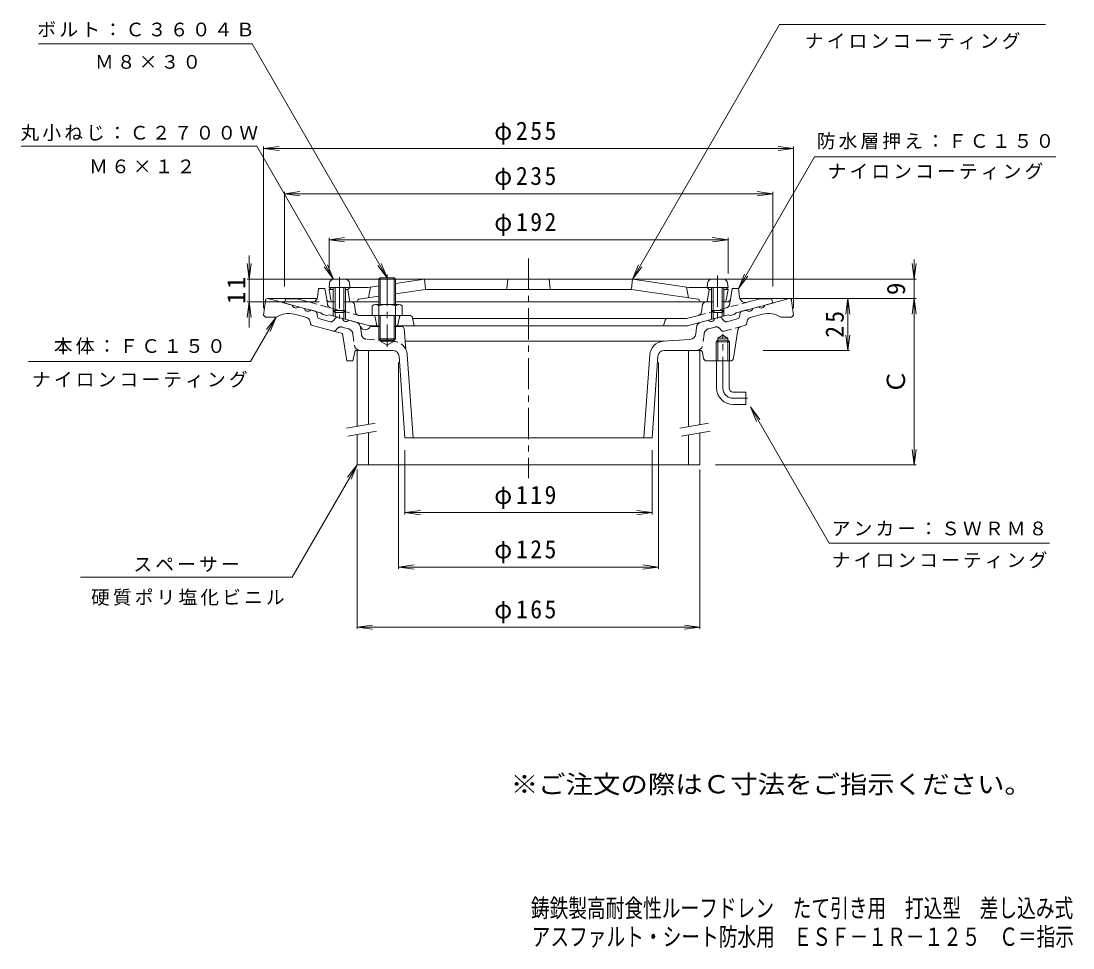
# Model space of a CAD drawing. Units: millimetres, scale not verified. Extents: x -284 to 222, y -346 to 350.
# Drawn here: x -284 to 222, y -346 to 100 of the extents above; entities that cross this region are included whole.
import ezdxf
from ezdxf.enums import TextEntityAlignment as Align

# ---------------------------------------------------------------- set-up
doc = ezdxf.new("R2010")
doc.units = ezdxf.units.MM
doc.header["$LTSCALE"] = 3
doc.linetypes.add('CHAIN1', pattern=[8, 5, -1, 1, -1])
doc.linetypes.add('DASHED1', pattern=[1.8, 1.2, -0.6])
for name, color, linetype, lineweight in [('0-0', 3, 'Continuous', 9), ('0-1', 2, 'Continuous', 9), ('0-2', 6, 'Continuous', 5), ('0-3', 4, 'Continuous', 9), ('0-4', 7, 'Continuous', 9), ('0-5', 7, 'Continuous', 9), ('0-A', 4, 'Continuous', 9)]:
    doc.layers.add(name, color=color, linetype=linetype, lineweight=lineweight)
doc.layers.add('F-4', color=2, linetype='Continuous')
doc.layers.add('F-5', color=2, linetype='Continuous')
doc.styles.add('ＭＳ ゴシック', font='')
doc.styles.get('ＭＳ ゴシック').set_extended_font_data('MS Gothic')

msp = doc.modelspace()

# ---------------------------------------------------------------- linework, layer by layer
at = {"layer": '0-0', "linetype": 'CHAIN1'}
for p, q in [((-40.036, -13.951), (-40.036, -119.814)), ((53.464, -76.301), (53.464, -50.276)), ((58.464, -81.301), (65.308, -81.301))]:
    msp.add_line(p, q, dxfattribs=at)
at = {"layer": '0-0'}
for p, q in [((-166.646, -34.177), (-167.536, -41.301)), ((-165.653, -33.301), (-142.028, -33.301)), ((-165.536, -33.301), (-153.68, -36.478)), ((85.581, -33.301), (61.956, -33.301)), ((85.464, -33.301), (73.608, -36.478)), ((86.573, -34.177), (87.464, -41.301)), ((-150.783, -37.254), (-147.885, -38.03)), ((-142.686, -39.423), (-144.987, -38.807)), ((-141.965, -40.189), (-141.603, -41.961)), ((61.893, -40.189), (61.53, -41.961)), ((62.614, -39.423), (64.915, -38.807)), ((70.71, -37.254), (67.813, -38.03)), ((-166.536, -42.301), (-167.536, -41.301)), ((-166.536, -42.301), (-161.536, -42.301)), ((-146.706, -42.487), (-152.677, -40.887)), ((-145.026, -45.185), (-145.265, -44.018)), ((-140.521, -43.109), (-135.551, -44.441)), ((-132.84, -42.634), (-134.04, -43.988)), ((-129.532, -42.948), (-131.833, -42.332)), ((-123.069, -44.68), (-126.634, -43.724)), ((42.996, -44.68), (46.562, -43.724)), ((49.46, -42.948), (51.761, -42.332)), ((52.768, -42.634), (53.968, -43.988)), ((60.449, -43.109), (55.479, -44.441)), ((64.954, -45.185), (65.192, -44.018)), ((66.634, -42.487), (72.605, -40.887)), ((86.464, -42.301), (81.464, -42.301)), ((86.464, -42.301), (87.464, -41.301)), ((-129.536, -50.194), (-143.944, -46.333)), ((-129.536, -50.194), (-127.536, -63.301)), ((-118.536, -48.301), (-118.64, -48.301)), ((-111.36, -46.801), (-116.245, -46.801)), ((-100.95, -46.801), (-104.713, -46.801)), ((-99.954, -47.711), (-99.036, -57.861)), ((40.41, -50.352), (40.795, -47.212)), ((58.66, -62.03), (60.765, -48.402)), ((62.224, -46.775), (63.872, -46.333)), ((-111.36, -53.801), (-111.36, -52.801)), ((-111.36, -53.801), (-104.713, -53.801)), ((-111.36, -53.801), (-108.036, -55.72)), ((-104.713, -53.801), (-108.036, -55.72)), ((-104.713, -52.801), (-104.713, -53.801)), ((25.289, -53.86), (-99.398, -53.86)), ((37.641, -52.979), (24.8, -53.877)), ((50.289, -54.101), (51.104, -53.301)), ((50.289, -54.101), (56.639, -54.101)), ((50.289, -63.301), (50.289, -54.101)), ((51.104, -52.301), (53.464, -50.938)), ((51.104, -63.301), (51.104, -52.301)), ((51.104, -53.301), (55.824, -53.301)), ((55.824, -63.301), (55.824, -52.301)), ((55.824, -53.301), (56.639, -54.101)), ((56.639, -63.301), (56.639, -54.101)), ((-123.536, -58.301), (-124.536, -63.301)), ((-105.329, -58.301), (-123.536, -58.301)), ((-98.379, -60.361), (-95.526, -100.301)), ((18.306, -60.361), (15.454, -100.301)), ((25.257, -58.301), (42.464, -58.301)), ((44.223, -62.095), (43.625, -59.105)), ((-127.536, -63.301), (-124.536, -63.301)), ((-102.337, -61.087), (-99.536, -100.301)), ((22.265, -61.087), (19.464, -100.301)), ((45.694, -63.301), (57.178, -63.301)), ((50.464, -76.301), (50.464, -63.301)), ((56.464, -76.301), (56.464, -63.301)), ((58.464, -78.301), (64.464, -78.301)), ((64.464, -78.301), (64.464, -84.301)), ((58.464, -84.301), (64.464, -84.301)), ((-99.536, -100.301), (19.464, -100.301))]:
    msp.add_line(p, q, dxfattribs=at)
at = {"layer": '0-0', "linetype": 'DASHED1'}
for p, q in [((-132.688, -48.491), (-131.897, -47.6)), ((-126.71, -47.845), (-129.883, -46.995)), ((-124.509, -50.377), (-123.859, -55.666)), ((-120.482, -50.352), (-120.868, -47.212)), ((44.437, -50.377), (43.787, -55.666)), ((46.638, -47.845), (49.811, -46.995)), ((52.615, -48.491), (51.825, -47.6)), ((54.126, -48.945), (62.224, -46.775)), ((-117.714, -52.979), (-104.873, -53.877))]:
    msp.add_line(p, q, dxfattribs=at)
at = {"layer": '0-0'}
msp.add_lwpolyline([(51.104, -52.301), (55.824, -52.301), (53.464, -50.938)], dxfattribs=at)
for centre, radius, start, end in [((-165.653, -34.301), 1, 90, 172.87567), ((85.581, -34.301), 1, 7.12427, 90), ((-152.07, -36.262), 1.625, 187.61929, 322.3797), ((-146.274, -37.815), 1.625, 187.62059, 322.37891), ((-142.945, -40.389), 1, 11.56642, 75.00078), ((62.873, -40.389), 1, 104.99922, 168.43358), ((66.202, -37.815), 1.625, 217.62109, 352.37941), ((71.997, -36.262), 1.625, 217.6203, 352.38071), ((-155.524, -51.513), 11, 74.99968, 123.12976), ((-147.224, -44.419), 2, 11.56621, 75.0005), ((-143.556, -44.884), 1.5, 191.56628, 255.00128), ((-140.133, -41.66), 1.5, 191.5649, 254.99991), ((-135.163, -42.992), 1.5, 254.99991, 318.43558), ((-132.092, -43.297), 1, 75.00023, 138.43498), ((-127.922, -42.733), 1.625, 187.62059, 322.38074), ((-123.845, -47.578), 3, 18.84808, 74.99991), ((43.773, -47.578), 3, 105.00009, 172.99957), ((47.849, -42.733), 1.625, 217.61926, 352.37941), ((52.02, -43.297), 1, 41.56502, 104.99977), ((55.09, -42.992), 1.5, 221.56442, 285.00009), ((60.061, -41.66), 1.5, 285.00009, 348.4351), ((63.484, -44.884), 1.5, 284.99872, 348.43372), ((67.152, -44.419), 2, 104.9995, 168.43379), ((75.452, -51.513), 11, 56.87024, 105.00032), ((-118.64, -45.801), 2.5, 198.84785, 270), ((-118.536, -45.801), 2.5, 270, 336.42221), ((-100.95, -47.801), 1, 5.16824, 90), ((37.432, -49.986), 3, 273.99982, 352.99992), ((62.741, -48.707), 2, 104.99847, 171.22101), ((25.289, -60.86), 7, 94.00002, 175.9144), ((-105.329, -61.301), 3, 4.0856, 90), ((-105.361, -60.86), 7, 4.0856, 25.37045), ((25.257, -61.301), 3, 90, 175.91445), ((42.644, -59.301), 1, 11.30994, 90), ((45.694, -61.801), 1.5, 191.31021, 270), ((57.178, -61.801), 1.5, 270, 351.22128), ((58.464, -76.301), 8, 180, 270), ((58.464, -76.301), 2, 180, 270)]:
    msp.add_arc(centre, radius, start, end, dxfattribs=at)
at = {"layer": '0-0', "linetype": 'DASHED1'}
for centre, radius, start, end in [((-133.81, -47.496), 1.5, 255.00128, 318.43651), ((-130.401, -48.927), 2, 74.99976, 138.43507), ((-127.487, -50.743), 3, 7.00008, 75.0006), ((-123.845, -47.578), 3, 7.00043, 18.84808), ((-117.504, -49.986), 3, 187.00008, 266.00018), ((47.414, -50.743), 3, 104.9994, 172.99992), ((50.329, -48.927), 2, 41.56493, 105.00024), ((53.738, -47.496), 1.5, 221.56349, 284.99872), ((-120.882, -55.301), 3, 186.99973, 270), ((-105.361, -60.86), 7, 25.37045, 85.99998), ((40.81, -55.301), 3, 270, 353.00027)]:
    msp.add_arc(centre, radius, start, end, dxfattribs=at)
at = {"layer": '0-0', "linetype": 'CHAIN1'}
msp.add_arc((58.464, -76.301), 5, 180, 270, dxfattribs=at)
at = {"layer": '0-1', "color": 4}
for p, q in [((-112.036, -36.145), (-112.036, -23.977)), ((-111.36, -36.145), (-111.36, -23.301)), ((-104.713, -36.145), (-104.713, -23.301)), ((-104.036, -36.145), (-104.036, -23.977)), ((-115.226, -36.755), (-115.226, -41.444)), ((-102.441, -36.145), (-113.631, -36.145)), ((-112.036, -36.755), (-112.036, -52.624)), ((-104.036, -36.755), (-104.036, -52.624)), ((-100.846, -36.755), (-100.846, -41.444)), ((-111.36, -41.444), (-111.36, -53.301)), ((-104.713, -41.444), (-104.713, -53.301))]:
    msp.add_line(p, q, dxfattribs=at)
at = {"layer": '0-1', "color": 4, "linetype": 'CHAIN1'}
msp.add_line((-108.036, -21.766), (-108.036, -56.492), dxfattribs=at)
at = {"layer": '0-1'}
for p, q in [((-141.586, -32.587), (-141.036, -28.444)), ((-138.036, -28.444), (-141.036, -28.444)), ((-137.162, -33.691), (-138.036, -28.444)), ((57.09, -33.691), (57.964, -28.444)), ((57.964, -28.444), (60.964, -28.444)), ((61.514, -32.587), (60.964, -28.444)), ((-157.536, -35.444), (-157.036, -33.444)), ((-151.477, -33.444), (-157.036, -33.444)), ((-145.337, -35.09), (-151.477, -33.444)), ((-135.682, -34.944), (-133.166, -34.944)), ((-128.906, -34.944), (-125.311, -34.944)), ((48.834, -34.944), (45.239, -34.944)), ((55.61, -34.944), (53.094, -34.944)), ((65.264, -35.09), (71.405, -33.444)), ((71.405, -33.444), (76.964, -33.444)), ((77.464, -35.444), (76.964, -33.444)), ((-140.036, -40.134), (-157.536, -35.444)), ((-140.036, -40.134), (-139.036, -40.919)), ((-134.036, -39.074), (-134.036, -41.741)), ((-133.166, -39.944), (-133.166, -41.974)), ((-128.906, -39.944), (-128.906, -43.116)), ((-128.036, -39.074), (-128.036, -43.349)), ((-123.83, -36.203), (-123.244, -39.79)), ((43.758, -36.203), (43.172, -39.79)), ((47.964, -39.074), (47.964, -43.349)), ((48.834, -39.944), (48.834, -43.116)), ((53.094, -39.944), (53.094, -41.974)), ((53.964, -39.074), (53.964, -41.741)), ((59.964, -40.133), (58.964, -40.919)), ((59.964, -40.133), (77.464, -35.444)), ((-137.036, -41.455), (-139.036, -40.919)), ((-136.036, -41.205), (-137.036, -41.455)), ((-116.483, -46.444), (-136.036, -41.205)), ((-97.266, -41.444), (-121.621, -41.444)), ((-113.875, -42.248), (-113.036, -46.444)), ((-102.197, -42.248), (-103.036, -46.444)), ((-95.795, -42.65), (-95.036, -46.444)), ((-95.736, -42.944), (35.95, -42.944)), ((25.757, -43.67), (24.964, -46.444)), ((41.716, -41.4), (35.95, -42.944)), ((36.411, -46.444), (55.964, -41.205)), ((55.964, -41.205), (56.964, -41.455)), ((56.964, -41.455), (58.964, -40.919)), ((-112.036, -46.444), (-116.483, -46.444)), ((-104.036, -46.444), (36.411, -46.444))]:
    msp.add_line(p, q, dxfattribs=at)
at = {"layer": '0-1', "linetype": 'DASHED1'}
for p, q in [((-145.337, -35.09), (-121.621, -41.444)), ((-136.748, -36.178), (-137.162, -33.691)), ((41.716, -41.4), (65.264, -35.09)), ((56.675, -36.178), (57.09, -33.691))]:
    msp.add_line(p, q, dxfattribs=at)
at = {"layer": '0-1', "color": 4}
for points in [[(-104.036, -23.977), (-112.036, -23.977), (-111.36, -23.301), (-104.713, -23.301)], [(-104.036, -52.624), (-112.036, -52.624), (-111.36, -53.301), (-104.713, -53.301)]]:
    msp.add_lwpolyline(points, close=True, dxfattribs=at)
at = {"layer": '0-1'}
for centre, radius, start, end in [((-144.56, -32.192), 3, 254.99991, 352.43501), ((-135.682, -33.444), 1.5, 189.45952, 270), ((-125.311, -36.444), 1.5, 9.27983, 90), ((45.239, -36.444), 1.5, 90, 170.72017), ((55.61, -33.444), 1.5, 270, 350.54048), ((64.488, -32.192), 3, 187.56569, 285.00009), ((-121.27, -39.468), 2, 189.27843, 254.99948), ((41.198, -39.468), 2, 285.00052, 350.72157), ((-114.856, -42.444), 1, 11.30974, 90), ((-101.216, -42.444), 1, 90, 168.69026), ((-97.266, -42.944), 1.5, 11.31021, 90), ((26.718, -43.944), 1, 90, 164.05402)]:
    msp.add_arc(centre, radius, start, end, dxfattribs=at)
at = {"layer": '0-1', "linetype": 'DASHED1'}
for centre, start, end in [((-134.775, -35.849), 189.45839, 254.99998), ((54.703, -35.849), 285.00002, 350.54161)]:
    msp.add_arc(centre, 2, start, end, dxfattribs=at)
at = {"layer": '0-1', "color": 4}
for centre, radius, start, end in [((-113.631, -38.534), 2.39, 48.13611, 131.86389), ((-108.036, -49.563), 13.418, 72.6564, 107.3436), ((-102.441, -38.534), 2.39, 48.13611, 131.86389)]:
    msp.add_arc(centre, radius, start, end, dxfattribs=at)
at = {"layer": '0-2'}
for p, q in [((-90.036, -23.944), (-104.036, -26.003)), ((9.964, -23.944), (-90.036, -23.944)), ((-90.036, -23.944), (-89.581, -28.494)), ((-50.036, -23.944), (-50.491, -28.494)), ((-30.036, -23.944), (-29.581, -28.494)), ((9.964, -23.944), (9.509, -28.494)), ((9.964, -23.944), (37.164, -27.944)), ((-135.036, -27.944), (-136.036, -28.944)), ((-135.175, -34.109), (-136.036, -28.944)), ((-134.036, -28.944), (-136.036, -28.944)), ((-117.236, -27.944), (-135.036, -27.944)), ((-127.036, -28.944), (-128.036, -28.944)), ((-112.036, -27.18), (-117.236, -27.944)), ((-116.036, -27.768), (-117.036, -32.969)), ((-89.67, -28.944), (-104.036, -31.057)), ((-89.67, -28.944), (9.598, -28.944)), ((9.598, -28.944), (41.555, -33.644)), ((35.964, -27.768), (36.964, -32.969)), ((37.164, -27.944), (54.964, -27.944)), ((46.964, -28.944), (47.964, -28.944)), ((53.964, -28.944), (55.964, -28.944)), ((54.964, -27.944), (55.964, -28.944)), ((55.103, -34.109), (55.964, -28.944)), ((-134.036, -34.944), (-134.189, -34.944)), ((-112.036, -34.944), (-128.036, -34.944)), ((-122.475, -34.515), (-122.471, -34.492)), ((-112.036, -32.233), (-121.627, -33.644)), ((47.964, -34.944), (-104.036, -34.944)), ((42.403, -34.515), (42.399, -34.492)), ((54.117, -34.944), (53.964, -34.944))]:
    msp.add_line(p, q, dxfattribs=at)
for points in [[(-126.036, -27.944), (-127.036, -28.944), (-126.036, -34.944)], [(45.964, -27.944), (46.964, -28.944), (45.964, -34.944)]]:
    msp.add_lwpolyline(points, dxfattribs=at)
for centre, radius, start, end in [((-89.084, -28.444), 0.5, 185.71199, 270), ((-50.989, -28.444), 0.5, 270, 354.28801), ((-29.084, -28.444), 0.5, 185.71199, 270), ((9.011, -28.444), 0.5, 270, 354.28801), ((-134.189, -33.944), 1, 189.46085, 270), ((-122.97, -34.444), 0.5, 270, 351.86848), ((-121.481, -34.633), 1, 98.3656, 171.86833), ((41.409, -34.633), 1, 8.13167, 81.6344), ((42.897, -34.444), 0.5, 188.13152, 270), ((54.117, -33.944), 1, 270, 350.53915)]:
    msp.add_arc(centre, radius, start, end, dxfattribs=at)
at = {"layer": '0-3'}
for p, q in [((-122.536, -58.301), (-122.536, -94.729)), ((-117.036, -58.301), (-117.036, -93.759)), ((36.964, -58.301), (36.964, -94.906)), ((42.464, -58.301), (42.464, -93.936)), ((-122.536, -98.791), (-122.536, -113.301)), ((-117.036, -97.821), (-117.036, -113.301)), ((36.964, -98.967), (36.964, -113.301)), ((42.464, -97.998), (42.464, -113.301)), ((-122.536, -113.301), (42.464, -113.301))]:
    msp.add_line(p, q, dxfattribs=at)
at = {"layer": '0-3', "color": 7}
for p, q in [((-127.65, -95.631), (-113.862, -93.2)), ((32.85, -95.631), (46.638, -93.2)), ((-126.955, -99.57), (-113.168, -97.139)), ((33.545, -99.57), (47.332, -97.139))]:
    msp.add_line(p, q, dxfattribs=at)
at = {"layer": '0-4'}
for p, q in [((-167.536, 38.873), (-160.1, 39.852)), ((-167.536, 39.852), (-167.536, -37.954)), ((-167.536, 38.873), (87.464, 38.873)), ((-167.536, 38.873), (-160.1, 37.894)), ((87.464, 38.873), (80.028, 39.852)), ((87.464, 38.873), (80.028, 37.894)), ((87.464, 39.852), (87.464, -37.954)), ((-157.536, 17.17), (-150.1, 18.149)), ((-157.536, 18.07), (-157.536, -27.562)), ((-157.536, 17.17), (77.464, 17.17)), ((-157.536, 17.17), (-150.1, 16.191)), ((77.464, 17.17), (70.028, 18.149)), ((77.464, 17.17), (70.028, 16.191)), ((77.464, 18.07), (77.464, -27.562)), ((-136.036, -4.97), (-128.6, -3.991)), ((-136.036, -4.07), (-136.036, -21.236)), ((-136.036, -4.97), (55.964, -4.97)), ((-136.036, -4.97), (-128.6, -5.949)), ((55.964, -4.97), (48.528, -3.991)), ((55.964, -4.97), (48.528, -5.949)), ((55.964, -4.07), (55.964, -21.236)), ((-174.523, -12.555), (-174.523, -47.278)), ((145.591, -33.301), (145.591, -14.588)), ((-174.523, -23.944), (-175.502, -16.509)), ((-174.523, -23.944), (-173.544, -16.509)), ((145.591, -23.944), (144.612, -16.509)), ((145.591, -23.944), (146.57, -16.509)), ((-175.423, -23.944), (-90.036, -23.944)), ((146.491, -23.944), (9.964, -23.944)), ((-174.523, -34.944), (-175.502, -42.38)), ((-175.423, -34.944), (-140.732, -34.944)), ((-174.523, -34.944), (-173.544, -42.38)), ((146.491, -33.301), (72.855, -33.301)), ((113.585, -33.301), (112.606, -40.737)), ((113.585, -58.301), (113.585, -33.301)), ((113.585, -33.301), (114.564, -40.737)), ((145.591, -33.301), (144.612, -40.737)), ((145.591, -113.301), (145.591, -33.301)), ((145.591, -33.301), (146.57, -40.737)), ((113.585, -58.301), (112.606, -50.865)), ((113.585, -58.301), (114.564, -50.865)), ((114.485, -58.301), (72.855, -58.301)), ((-102.536, -163.399), (-102.536, -64.076)), ((22.464, -163.399), (22.464, -64.076)), ((-99.536, -137.231), (-99.536, -106.257)), ((19.464, -137.231), (19.464, -106.257)), ((145.591, -113.301), (144.612, -105.865)), ((145.591, -113.301), (146.57, -105.865)), ((-122.536, -192.301), (-122.536, -115.631)), ((42.464, -192.301), (42.464, -115.631)), ((146.491, -113.301), (49.945, -113.301)), ((-99.536, -136.331), (-92.1, -135.352)), ((-99.536, -136.331), (19.464, -136.331)), ((-99.536, -136.331), (-92.1, -137.31)), ((19.464, -136.331), (12.028, -135.352)), ((19.464, -136.331), (12.028, -137.31)), ((-102.536, -162.499), (-95.1, -161.52)), ((22.464, -162.499), (15.028, -161.52)), ((-102.536, -162.499), (22.464, -162.499)), ((-102.536, -162.499), (-95.1, -163.478)), ((22.464, -162.499), (15.028, -163.478)), ((-122.536, -191.401), (-115.1, -190.422)), ((-122.536, -191.401), (42.464, -191.401)), ((-122.536, -191.401), (-115.1, -192.38)), ((42.464, -191.401), (35.028, -190.422)), ((42.464, -191.401), (35.028, -192.38))]:
    msp.add_line(p, q, dxfattribs=at)
at = {"layer": '0-5'}
for p, q in [((9.964, -23.944), (80.684, 98.546)), ((80.684, 98.546), (208.685, 98.546)), ((-173.032, 89.276), (-275.872, 89.276)), ((-108.036, -23.301), (-173.032, 89.276)), ((-284.258, 39.955), (-170.812, 39.955)), ((-133.862, -24.044), (-170.812, 39.955)), ((60.964, -28.444), (97.555, 34.933)), ((97.555, 34.933), (213.786, 34.933)), ((-133.862, -24.044), (-138.428, -18.094)), ((-133.862, -24.044), (-136.732, -17.115)), ((-108.036, -23.301), (-112.602, -17.351)), ((-108.036, -23.301), (-110.906, -16.372)), ((9.964, -23.944), (12.834, -17.015)), ((9.964, -23.944), (14.53, -17.994)), ((60.964, -28.444), (63.834, -21.515)), ((60.964, -28.444), (65.53, -22.494)), ((-161.536, -42.301), (-173.816, -63.569)), ((-161.536, -42.301), (-166.102, -48.251)), ((-161.536, -42.301), (-164.406, -49.23)), ((-280.64, -63.569), (-173.816, -63.569)), ((66.781, -85.484), (69.651, -92.413)), ((66.781, -85.484), (71.346, -91.434)), ((66.781, -85.484), (104.572, -150.941)), ((-122.536, -113.301), (-153.713, -167.301)), ((-122.536, -113.301), (-127.102, -119.251)), ((-122.536, -113.301), (-125.406, -120.23)), ((210.684, -150.941), (104.572, -150.941)), ((-153.713, -167.301), (-255.652, -167.301))]:
    msp.add_line(p, q, dxfattribs=at)
at = {"layer": '0-A'}
for p, q in [((-133.862, -24.044), (-128.21, -24.044)), ((53.79, -24.044), (48.138, -24.044)), ((-135.855, -25.87), (-136.036, -27.944)), ((-136.036, -27.944), (-126.036, -27.944)), ((-134.036, -27.944), (-134.036, -39.074)), ((-133.166, -27.944), (-133.166, -39.944)), ((-128.906, -27.944), (-128.906, -39.944)), ((-128.036, -27.944), (-128.036, -39.074)), ((-126.218, -25.87), (-126.036, -27.944)), ((46.145, -25.87), (45.964, -27.944)), ((55.964, -27.944), (45.964, -27.944)), ((47.964, -27.944), (47.964, -39.074)), ((48.834, -27.944), (48.834, -39.944)), ((53.094, -27.944), (53.094, -39.944)), ((53.964, -27.944), (53.964, -39.074)), ((55.782, -25.87), (55.964, -27.944)), ((-133.166, -39.944), (-134.036, -39.074)), ((-134.036, -39.074), (-128.036, -39.074)), ((-133.166, -39.944), (-128.906, -39.944)), ((-128.906, -39.944), (-128.036, -39.074)), ((48.834, -39.944), (47.964, -39.074)), ((53.964, -39.074), (47.964, -39.074)), ((53.094, -39.944), (48.834, -39.944)), ((53.094, -39.944), (53.964, -39.074))]:
    msp.add_line(p, q, dxfattribs=at)
at = {"layer": '0-A', "linetype": 'CHAIN1'}
for p, q in [((-131.036, -23.086), (-131.036, -42.941)), ((50.964, -22.219), (50.964, -42.941))]:
    msp.add_line(p, q, dxfattribs=at)
at = {"layer": '0-A'}
for centre, start, end in [((-133.862, -26.044), 90, 174.99998), ((-128.21, -26.044), 5.00002, 90), ((48.138, -26.044), 90, 174.99998), ((53.79, -26.044), 5.00002, 90)]:
    msp.add_arc(centre, 2, start, end, dxfattribs=at)

# ---------------------------------------------------------------- texts
at = {"layer": '0-4', "color": 2, "style": 'ＭＳ ゴシック'}
for s, p in [('9', (143.791, -31.623)), ('Ｃ', (143.791, -79.301))]:
    msp.add_text(s, height=8.798, rotation=90, dxfattribs=at).set_placement(p, align=Align.BOTTOM_LEFT)
at = {"layer": '0-4', "color": 2, "char_height": 8.798, "attachment_point": 7, "style": 'ＭＳ ゴシック'}
for s, insert in [('\\T1.21;\\W0.95;φ255', (-56.536, 40.673)), ('\\T1.21;\\W0.95;φ235', (-56.536, 18.97)), ('\\T1.21;\\W0.95;φ192', (-56.536, -3.17)), ('\\T1.21;\\W0.95;φ119', (-56.536, -134.531)), ('\\T1.21;\\W0.95;φ125', (-56.536, -160.699)), ('\\T1.21;\\W0.95;φ165', (-56.536, -189.601))]:
    msp.add_mtext(s, dxfattribs=dict(at, insert=insert))
at = {"layer": '0-4', "color": 2, "char_height": 8.798, "attachment_point": 7, "rotation": 90, "style": 'ＭＳ ゴシック'}
for s, insert in [('\\T1.27;\\W0.95;11', (-176.323, -35.819)), ('\\T1.27;\\W0.95;25', (111.785, -52.176))]:
    msp.add_mtext(s, dxfattribs=dict(at, insert=insert))
at = {"layer": '0-5', "char_height": 6.598, "attachment_point": 7, "style": 'ＭＳ ゴシック'}
for s, insert in [('\\T1.18;\\~ボルト：Ｃ３６０４Ｂ', (-281.692, 92.486)), ('\\T1.17;ナイロンコーティング', (92.934, 86.675)), ('\\T1.17;Ｍ８×３０', (-248.678, 77.186)), ('\\T1.17;丸小ねじ：Ｃ２７００Ｗ', (-284.516, 42.447)), ('\\T1.17;防水層押え：ＦＣ１５０', (98.67, 38.497)), ('\\T1.17;Ｍ６×１２', (-251.483, 26.9)), ('\\T1.17;ナイロンコーティング', (103.92, 23.932)), ('\\T1.17;本体：ＦＣ１５０', (-268.478, -60.167)), ('\\T1.17;ナイロンコーティング', (-278.978, -76.261)), ('\\T1.17;アンカー：ＳＷＲＭ８', (105.878, -147.583)), ('\\T1.17;ナイロンコーティング', (105.878, -163.175)), ('\\T1.17;スペーサー', (-230.182, -164.89)), ('\\T1.17;硬質ポリ塩化ビニル', (-250.605, -181.125))]:
    msp.add_mtext(s, dxfattribs=dict(at, insert=insert))
at = {"layer": 'F-4', "style": 'ＭＳ ゴシック', "width": 0.75}
for s, p in [('鋳鉄製高耐食性ルーフドレン\u3000たて引き用\u3000打込型\u3000差し込み式', (-38.905, -333.666)), ('アスファルト・シート防水用\u3000ＥＳＦ－１Ｒ－１２５\u3000Ｃ＝指示', (-38.509, -347.433))]:
    msp.add_text(s, height=8.798, dxfattribs=at).set_placement(p, align=Align.BOTTOM_LEFT)
at = {"layer": 'F-5', "style": 'ＭＳ ゴシック', "width": 1.1}
msp.add_text('※ご注文の際はＣ寸法をご指示ください。', height=8.798, dxfattribs=at).set_placement((-48.611, -274.08), align=Align.BOTTOM_LEFT)

doc.saveas('drawing.dxf')
